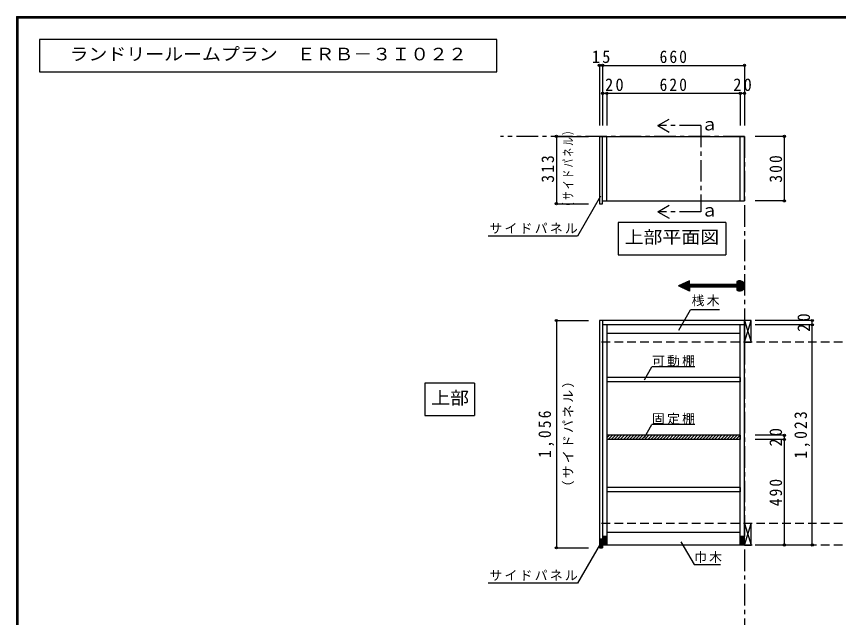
# Model space of a CAD drawing. Units: millimetres at full size, sheet at 1:20. Extents: x -3922 to 3878, y -2932 to 2722.
# Drawn here: x -3922 to -100, y -71 to 2722 of the extents above; entities that cross this region are included whole.
import ezdxf
from ezdxf.enums import TextEntityAlignment as Align

# ---------------------------------------------------------------- set-up
doc = ezdxf.new("R2010")
doc.units = ezdxf.units.MM
doc.header["$LTSCALE"] = 20
doc.header["$PDMODE"] = 32
doc.header["$PDSIZE"] = 10
doc.linetypes.add('CHAIN1', pattern=[8, 5, -1, 1, -1])
doc.linetypes.add('DASHED2', pattern=[3, 2, -1])
for name, color, linetype in [('0-2_本体', 2, 'Continuous'), ('0-3_固定棚', 3, 'Continuous'), ('0-4_可動棚', 3, 'Continuous'), ('0-5', 4, 'Continuous'), ('0-7_桟木・巾木', 2, 'Continuous'), ('0-8_引き出し', 3, 'Continuous'), ('0-A_文字', 7, 'Continuous'), ('0-B_寸法', 7, 'Continuous'), ('0-C_ハッチ', 4, 'Continuous'), ('F-1_枠', 6, 'Continuous')]:
    doc.layers.add(name, color=color, linetype=linetype)
doc.styles.add('ＭＳ ゴシック', font='')
doc.styles.get('ＭＳ ゴシック').set_extended_font_data('MS Gothic')

# ---------------------------------------------------------------- blocks, each defined once
blk = doc.blocks.new('R40')
at = {"layer": '0-5', "color": 3}
for p, q in [((10, 18.67), (-10, 18.67)), ((-10, 16), (10, 16)), ((-10, 13.33), (10, 13.33)), ((-10, 10.67), (10, 10.67)), ((-10, 8), (10, 8)), ((-10, 5.33), (10, 5.33)), ((-10, 2.67), (10, 2.67)), ((-10, 0), (10, 0)), ((-10, -2.67), (10, -2.67)), ((-10, -5.33), (10, -5.33)), ((-10, -8), (10, -8)), ((-10, -10.67), (10, -10.67)), ((-10, -13.33), (10, -13.33)), ((-10, -16), (10, -16)), ((-10, -18.67), (10, -18.67))]:
    blk.add_line(p, q, dxfattribs=at)
blk = doc.blocks.new('R40-2')
at = {"layer": '0-5', "color": 3}
for p, q in [((7.5, 18.67), (-7.5, 18.67)), ((-7.5, 16), (7.5, 16)), ((-7.5, 13.33), (7.5, 13.33)), ((-7.5, 10.67), (7.5, 10.67)), ((-7.5, 8), (7.5, 8)), ((-7.5, 5.33), (7.5, 5.33)), ((-7.5, 2.67), (7.5, 2.67)), ((-7.5, 0), (7.5, 0)), ((-7.5, -2.67), (7.5, -2.67)), ((-7.5, -5.33), (7.5, -5.33)), ((-7.5, -8), (7.5, -8)), ((-7.5, -10.67), (7.5, -10.67)), ((-7.5, -13.33), (7.5, -13.33)), ((-7.5, -16), (7.5, -16)), ((-7.5, -18.67), (7.5, -18.67))]:
    blk.add_line(p, q, dxfattribs=at)

msp = doc.modelspace()

# ---------------------------------------------------------------- linework, layer by layer
at = {"layer": '0-2_本体'}
for p, q in [((-1212.03, 2165.05), (-1212.03, 1852.05)), ((-1212.03, 2165.05), (-1177.03, 2165.05)), ((-1197.03, 1852.05), (-1197.03, 2165.05)), ((-1177.03, 1865.05), (-1177.03, 2165.05)), ((-557.03, 1865.05), (-557.03, 2165.05)), ((-557.03, 2165.05), (-537.03, 2165.05)), ((-537.03, 1865.05), (-537.03, 2165.05)), ((-1212.03, 1852.05), (-1197.03, 1852.05)), ((-1197.03, 1865.05), (-1177.03, 1865.05)), ((-557.03, 1865.05), (-537.03, 1865.05))]:
    msp.add_line(p, q, dxfattribs=at)
at = {"layer": '0-2_本体', "color": 3}
for p, q in [((-1197.03, 1865.05), (-557.03, 1865.05)), ((-522.03, 1309.05), (-1212.03, 1309.05)), ((-1212.03, 1309.05), (-1212.03, 253.05)), ((-1197.03, 1309.05), (-1197.03, 253.05)), ((-537.03, 266.05), (-537.03, 1309.05)), ((-537.03, 1289.05), (-1197.03, 1289.05)), ((-1177.03, 1289.05), (-1177.03, 266.05)), ((-557.03, 266.05), (-557.03, 1289.05)), ((-1212.03, 253.05), (-1197.03, 253.05)), ((-537.03, 266.05), (-1197.03, 266.05))]:
    msp.add_line(p, q, dxfattribs=at)
at = {"layer": '0-3_固定棚'}
for p, q in [((-1177.03, 2165.05), (-557.03, 2165.05)), ((-1177.03, 776.05), (-1177.03, 756.05)), ((-557.03, 776.05), (-1177.03, 776.05)), ((-557.03, 776.05), (-557.03, 756.05)), ((-557.03, 756.05), (-1177.03, 756.05))]:
    msp.add_line(p, q, dxfattribs=at)
at = {"layer": '0-4_可動棚'}
for p, q in [((-1176.03, 1024.55), (-1176.03, 1044.55)), ((-558.03, 1044.55), (-1176.03, 1044.55)), ((-558.03, 1044.55), (-558.03, 1024.55)), ((-558.03, 1024.55), (-1176.03, 1024.55)), ((-1176.03, 512.55), (-1176.03, 532.55)), ((-558.03, 532.55), (-1176.03, 532.55)), ((-558.03, 512.55), (-1176.03, 512.55)), ((-558.03, 532.55), (-558.03, 512.55))]:
    msp.add_line(p, q, dxfattribs=at)
at = {"layer": '0-7_桟木・巾木', "color": 7}
for p, q in [((-557.03, 1249.05), (-1177.03, 1249.05)), ((-1177.03, 326.05), (-557.03, 326.05))]:
    msp.add_line(p, q, dxfattribs=at)
at = {"layer": '0-8_引き出し', "color": 7}
for p, q in [((-537.03, 1309.05), (-507.03, 1209.05)), ((-537.03, 1209.05), (-507.03, 1309.05)), ((-537.03, 366.05), (-507.03, 266.05)), ((-537.03, 266.05), (-507.03, 366.05))]:
    msp.add_line(p, q, dxfattribs=at)
at = {"layer": '0-8_引き出し'}
msp.add_line((-537.03, 266.05), (-507.03, 266.05), dxfattribs=at)
msp.add_lwpolyline([(-507.03, 1209.05), (-507.03, 1309.05), (-537.03, 1309.05), (-537.03, 1209.05)], close=True, dxfattribs=at)
msp.add_lwpolyline([(-507.03, 266.05), (-507.03, 366.05), (-537.03, 366.05)], dxfattribs=at)
at = {"layer": '0-A_文字'}
for p, q in [((-3815.36, 2615.63), (-3815.36, 2465.63)), ((-1688.22, 2615.63), (-3815.36, 2615.63)), ((-1688.22, 2465.63), (-1688.22, 2615.63)), ((-3815.36, 2465.63), (-1688.22, 2465.63)), ((-940.13, 2215.05), (-888.17, 2245.05)), ((-940.13, 2215.05), (-888.17, 2185.05)), ((-1206.34, 1886.45), (-1313.42, 1700.98)), ((-940.13, 1815.05), (-888.17, 1845.05)), ((-940.13, 1815.05), (-888.17, 1785.05)), ((-623.93, 1765.05), (-1124.93, 1765.05)), ((-1124.93, 1765.05), (-1124.93, 1615.05)), ((-623.93, 1765.05), (-623.93, 1615.05)), ((-1313.42, 1700.98), (-1728.56, 1700.98)), ((-1124.93, 1615.05), (-623.93, 1615.05)), ((-792.93, 1493.66), (-843.75, 1470.05)), ((-792.93, 1485.18), (-798.72, 1490.97)), ((-792.93, 1488.01), (-796.79, 1491.87)), ((-792.93, 1490.84), (-794.86, 1492.76)), ((-792.93, 1475.95), (-792.93, 1493.66)), ((-540.02, 1458.55), (-572.14, 1490.67)), ((-539.08, 1460.43), (-570.26, 1491.61)), ((-538.28, 1462.46), (-568.23, 1492.41)), ((-537.65, 1464.66), (-566.03, 1493.04)), ((-537.22, 1467.06), (-563.63, 1493.47)), ((-537.03, 1469.7), (-560.99, 1493.66)), ((-537.18, 1472.67), (-558.02, 1493.51)), ((-537.84, 1476.16), (-554.53, 1492.86)), ((-539.59, 1480.74), (-549.95, 1491.1)), ((-792.93, 1446.44), (-843.75, 1470.05)), ((-842.07, 1469.27), (-843.14, 1470.33)), ((-836.79, 1466.81), (-841.21, 1471.23)), ((-831.51, 1464.36), (-839.28, 1472.13)), ((-826.22, 1461.91), (-837.34, 1473.03)), ((-820.94, 1459.45), (-835.41, 1473.92)), ((-815.66, 1457), (-833.48, 1474.82)), ((-810.38, 1454.54), (-831.55, 1475.72)), ((-805.09, 1452.09), (-829.62, 1476.61)), ((-799.81, 1449.63), (-827.69, 1477.51)), ((-794.53, 1447.18), (-825.76, 1478.41)), ((-792.93, 1448.41), (-823.83, 1479.31)), ((-792.93, 1451.24), (-821.9, 1480.2)), ((-792.93, 1454.07), (-819.96, 1481.1)), ((-792.93, 1456.9), (-818.03, 1482)), ((-792.93, 1459.73), (-816.1, 1482.9)), ((-792.93, 1462.56), (-814.17, 1483.79)), ((-791.7, 1464.15), (-812.24, 1484.69)), ((-788.87, 1464.15), (-810.31, 1485.59)), ((-786.04, 1464.15), (-808.38, 1486.48)), ((-783.22, 1464.15), (-806.45, 1487.38)), ((-792.93, 1476.7), (-804.51, 1488.28)), ((-792.93, 1479.53), (-802.58, 1489.18)), ((-792.93, 1482.35), (-800.65, 1490.07)), ((-572.45, 1464.15), (-792.93, 1464.15)), ((-792.93, 1464.15), (-792.93, 1446.44)), ((-780.39, 1464.15), (-792.18, 1475.95)), ((-777.56, 1464.15), (-789.35, 1475.95)), ((-774.73, 1464.15), (-786.52, 1475.95)), ((-771.9, 1464.15), (-783.7, 1475.95)), ((-769.07, 1464.15), (-780.87, 1475.95)), ((-766.25, 1464.15), (-778.04, 1475.95)), ((-763.42, 1464.15), (-775.21, 1475.95)), ((-760.59, 1464.15), (-772.38, 1475.95)), ((-757.76, 1464.15), (-769.55, 1475.95)), ((-754.93, 1464.15), (-766.73, 1475.95)), ((-752.1, 1464.15), (-763.9, 1475.95)), ((-749.27, 1464.15), (-761.07, 1475.95)), ((-746.45, 1464.15), (-758.24, 1475.95)), ((-743.62, 1464.15), (-755.41, 1475.95)), ((-740.79, 1464.15), (-752.58, 1475.95)), ((-737.96, 1464.15), (-749.75, 1475.95)), ((-735.13, 1464.15), (-746.93, 1475.95)), ((-732.3, 1464.15), (-744.1, 1475.95)), ((-729.48, 1464.15), (-741.27, 1475.95)), ((-726.65, 1464.15), (-738.44, 1475.95)), ((-723.82, 1464.15), (-735.61, 1475.95)), ((-720.99, 1464.15), (-732.78, 1475.95)), ((-718.16, 1464.15), (-729.96, 1475.95)), ((-715.33, 1464.15), (-727.13, 1475.95)), ((-712.51, 1464.15), (-724.3, 1475.95)), ((-709.68, 1464.15), (-721.47, 1475.95)), ((-706.85, 1464.15), (-718.64, 1475.95)), ((-704.02, 1464.15), (-715.81, 1475.95)), ((-701.19, 1464.15), (-712.99, 1475.95)), ((-698.36, 1464.15), (-710.16, 1475.95)), ((-695.53, 1464.15), (-707.33, 1475.95)), ((-692.71, 1464.15), (-704.5, 1475.95)), ((-689.88, 1464.15), (-701.67, 1475.95)), ((-687.05, 1464.15), (-698.84, 1475.95)), ((-684.22, 1464.15), (-696.01, 1475.95)), ((-681.39, 1464.15), (-693.19, 1475.95)), ((-678.56, 1464.15), (-690.36, 1475.95)), ((-675.74, 1464.15), (-687.53, 1475.95)), ((-672.91, 1464.15), (-684.7, 1475.95)), ((-670.08, 1464.15), (-681.87, 1475.95)), ((-667.25, 1464.15), (-679.04, 1475.95)), ((-664.42, 1464.15), (-676.22, 1475.95)), ((-661.59, 1464.15), (-673.39, 1475.95)), ((-658.77, 1464.15), (-670.56, 1475.95)), ((-655.94, 1464.15), (-667.73, 1475.95)), ((-653.11, 1464.15), (-664.9, 1475.95)), ((-650.28, 1464.15), (-662.07, 1475.95)), ((-647.45, 1464.15), (-659.25, 1475.95)), ((-644.62, 1464.15), (-656.42, 1475.95)), ((-641.79, 1464.15), (-653.59, 1475.95)), ((-638.97, 1464.15), (-650.76, 1475.95)), ((-636.14, 1464.15), (-647.93, 1475.95)), ((-633.31, 1464.15), (-645.1, 1475.95)), ((-630.48, 1464.15), (-642.27, 1475.95)), ((-627.65, 1464.15), (-639.45, 1475.95)), ((-624.82, 1464.15), (-636.62, 1475.95)), ((-622, 1464.15), (-633.79, 1475.95)), ((-619.17, 1464.15), (-630.96, 1475.95)), ((-616.34, 1464.15), (-628.13, 1475.95)), ((-613.51, 1464.15), (-625.3, 1475.95)), ((-610.68, 1464.15), (-622.48, 1475.95)), ((-607.85, 1464.15), (-619.65, 1475.95)), ((-605.03, 1464.15), (-616.82, 1475.95)), ((-602.2, 1464.15), (-613.99, 1475.95)), ((-599.37, 1464.15), (-611.16, 1475.95)), ((-596.54, 1464.15), (-608.33, 1475.95)), ((-593.71, 1464.15), (-605.51, 1475.95)), ((-590.88, 1464.15), (-602.68, 1475.95)), ((-588.05, 1464.15), (-599.85, 1475.95)), ((-585.23, 1464.15), (-597.02, 1475.95)), ((-582.4, 1464.15), (-594.19, 1475.95)), ((-579.57, 1464.15), (-591.36, 1475.95)), ((-576.74, 1464.15), (-588.53, 1475.95)), ((-573.91, 1464.15), (-585.71, 1475.95)), ((-554.25, 1447.32), (-582.88, 1475.95)), ((-552.13, 1448.03), (-580.05, 1475.95)), ((-550.16, 1448.89), (-577.22, 1475.95)), ((-548.34, 1449.89), (-574.39, 1475.95)), ((-541.1, 1456.8), (-572.45, 1488.14)), ((-542.31, 1455.17), (-572.45, 1485.31)), ((-543.63, 1453.67), (-572.45, 1482.49)), ((-545.08, 1452.29), (-572.45, 1479.66)), ((-546.65, 1451.03), (-572.45, 1476.83)), ((-572.45, 1464.15), (-572.45, 1449.6)), ((-556.55, 1446.79), (-572.45, 1462.69)), ((-559.08, 1446.49), (-572.45, 1459.86)), ((-561.89, 1446.47), (-572.45, 1457.03)), ((-565.11, 1446.86), (-572.45, 1454.2)), ((-569.07, 1447.99), (-572.45, 1451.37)), ((-1002.55, 1033.49), (-967.53, 1094.14)), ((-767.53, 1094.14), (-967.53, 1094.14)), ((-2023.86, 1017.74), (-2023.86, 867.74)), ((-1792.03, 1017.74), (-2023.86, 1017.74)), ((-1792.03, 1017.74), (-1792.03, 867.74)), ((-2023.86, 867.74), (-1792.03, 867.74)), ((-1002.55, 764.99), (-967.53, 825.64)), ((-767.53, 825.64), (-967.53, 825.64)), ((-832.76, 280.81), (-772.04, 175.63)), ((-772.04, 175.63), (-648.28, 175.63))]:
    msp.add_line(p, q, dxfattribs=at)
at = {"layer": '0-A_文字', "linetype": 'CHAIN1'}
for p, q in [((-740.13, 2215.05), (-940.13, 2215.05)), ((-740.13, 2215.05), (-740.13, 1815.05)), ((-537.03, 2165.05), (-1672.03, 2165.05)), ((-537.03, 2165.05), (-537.03, -2057.71)), ((-740.13, 1815.05), (-940.13, 1815.05))]:
    msp.add_line(p, q, dxfattribs=at)
at = {"layer": '0-A_文字'}
for points in [[(-572.45, 1490.5), (-572.45, 1475.95), (-792.93, 1475.95)], [(-1206.34, 273.78), (-1313.42, 88.31), (-1728.56, 88.31)]]:
    msp.add_lwpolyline(points, dxfattribs=at)
msp.add_arc((-560.64, 1470.05), 23.61, 240, 120, dxfattribs=at)
at = {"layer": '0-B_寸法', "color": 4}
for p, q in [((-1212.03, 2495.05), (-1197.03, 2495.05)), ((-1212.03, 2495.05), (-1212.03, 2215.05)), ((-1197.03, 2495.05), (-1197.03, 2365.05)), ((-1197.03, 2495.05), (-537.03, 2495.05)), ((-537.03, 2495.05), (-537.03, 2365.05)), ((-1197.03, 2365.05), (-1177.03, 2365.05)), ((-1197.03, 2365.05), (-1197.03, 2215.05)), ((-1177.03, 2365.05), (-1177.03, 2215.05)), ((-1177.03, 2365.05), (-557.03, 2365.05)), ((-557.03, 2365.05), (-557.03, 2215.05)), ((-557.03, 2365.05), (-537.03, 2365.05)), ((-537.03, 2365.05), (-537.03, 2215.05)), ((-1412.03, 2165.05), (-1262.03, 2165.05)), ((-1412.03, 2165.05), (-1412.03, 1852.05)), ((-352.03, 2165.05), (-487.03, 2165.05)), ((-352.03, 1865.05), (-352.03, 2165.05)), ((-1412.03, 1852.05), (-1262.03, 1852.05)), ((-352.03, 1865.05), (-487.03, 1865.05)), ((-1412.03, 1309.05), (-1412.03, 253.05)), ((-1412.03, 1309.05), (-1262.03, 1309.05)), ((-222.03, 1309.05), (-487.03, 1309.05)), ((-222.03, 1289.05), (-222.03, 1309.05)), ((-222.03, 1289.05), (-487.03, 1289.05)), ((-222.03, 266.05), (-222.03, 1289.05)), ((-352.03, 776.05), (-487.03, 776.05)), ((-352.03, 756.05), (-352.03, 776.05)), ((-352.03, 756.05), (-487.03, 756.05)), ((-352.03, 266.05), (-352.03, 756.05)), ((-1412.03, 253.05), (-1262.03, 253.05)), ((-352.03, 266.05), (-487.03, 266.05)), ((-222.03, 266.05), (-487.03, 266.05))]:
    msp.add_line(p, q, dxfattribs=at)
at = {"layer": '0-B_寸法'}
for p in [(-842.65, 1263.97), (-653.23, 1358.94)]:
    msp.add_line(p, (-787.82, 1358.94), dxfattribs=at)
at = {"layer": '0-B_寸法', "color": 4, "linetype": 'DASHED2'}
for p, q in [((1537.97, 1209.05), (-1212.03, 1209.05)), ((1537.97, 366.05), (-1212.03, 366.05)), ((1537.97, 266.05), (-1212.03, 266.05))]:
    msp.add_line(p, q, dxfattribs=at)
at = {"layer": '0-B_寸法'}
for p in [(-1212.03, 2495.05), (-1197.03, 2495.05), (-537.03, 2495.05), (-1197.03, 2365.05), (-1177.03, 2365.05), (-557.03, 2365.05), (-537.03, 2365.05), (-1412.03, 2165.05), (-352.03, 2165.05), (-1412.03, 1852.05), (-352.03, 1865.05), (-1412.03, 1309.05), (-222.03, 1309.05), (-222.03, 1289.05), (-352.03, 776.05), (-352.03, 756.05), (-352.03, 266.05), (-222.03, 266.05), (-1412.03, 253.05)]:
    msp.add_point(p, dxfattribs=at)
at = {"layer": '0-C_ハッチ'}
for p, q in [((-1177.03, 764.31), (-1165.29, 776.05)), ((-1171.15, 756.05), (-1151.15, 776.05)), ((-1157, 756.05), (-1137, 776.05)), ((-1142.86, 756.05), (-1122.86, 776.05)), ((-1128.72, 756.05), (-1108.72, 776.05)), ((-1114.58, 756.05), (-1094.58, 776.05)), ((-1100.44, 756.05), (-1080.44, 776.05)), ((-1086.29, 756.05), (-1066.29, 776.05)), ((-1072.15, 756.05), (-1052.15, 776.05)), ((-1058.01, 756.05), (-1038.01, 776.05)), ((-1043.87, 756.05), (-1023.87, 776.05)), ((-1029.73, 756.05), (-1009.73, 776.05)), ((-1015.58, 756.05), (-995.58, 776.05)), ((-1001.44, 756.05), (-981.44, 776.05)), ((-987.3, 756.05), (-967.3, 776.05)), ((-973.16, 756.05), (-953.16, 776.05)), ((-959.01, 756.05), (-939.01, 776.05)), ((-944.87, 756.05), (-924.87, 776.05)), ((-930.73, 756.05), (-910.73, 776.05)), ((-916.59, 756.05), (-896.59, 776.05)), ((-902.45, 756.05), (-882.45, 776.05)), ((-888.3, 756.05), (-868.3, 776.05)), ((-874.16, 756.05), (-854.16, 776.05)), ((-860.02, 756.05), (-840.02, 776.05)), ((-845.88, 756.05), (-825.88, 776.05)), ((-831.74, 756.05), (-811.74, 776.05)), ((-817.59, 756.05), (-797.59, 776.05)), ((-803.45, 756.05), (-783.45, 776.05)), ((-789.31, 756.05), (-769.31, 776.05)), ((-775.17, 756.05), (-755.17, 776.05)), ((-761.02, 756.05), (-741.02, 776.05)), ((-746.88, 756.05), (-726.88, 776.05)), ((-732.74, 756.05), (-712.74, 776.05)), ((-718.6, 756.05), (-698.6, 776.05)), ((-704.46, 756.05), (-684.46, 776.05)), ((-690.31, 756.05), (-670.31, 776.05)), ((-676.17, 756.05), (-656.17, 776.05)), ((-662.03, 756.05), (-642.03, 776.05)), ((-647.89, 756.05), (-627.89, 776.05)), ((-633.75, 756.05), (-613.75, 776.05)), ((-619.6, 756.05), (-599.6, 776.05)), ((-605.46, 756.05), (-585.46, 776.05)), ((-591.32, 756.05), (-571.32, 776.05)), ((-577.18, 756.05), (-557.18, 776.05)), ((-563.03, 756.05), (-557.03, 762.05))]:
    msp.add_line(p, q, dxfattribs=at)
at = {"layer": 'F-1_枠'}
for p, q in [((-3922.03, 2722.29), (-3922.03, -2864.37)), ((-3922.03, 2722.29), (3877.97, 2722.29)), ((-3922.03, 2718.96), (3877.97, 2718.96)), ((-3922.03, 2715.63), (3877.97, 2715.63)), ((-3918.7, 2722.29), (-3918.7, -2864.37)), ((-3915.36, 2722.29), (-3915.36, -2864.37))]:
    msp.add_line(p, q, dxfattribs=at)

# ---------------------------------------------------------------- block references
at = {"layer": '0-2_本体'}
msp.add_blockref('R40-2', (-1204.53, 274.38), dxfattribs=at)
at = {"layer": '0-5'}
for p in [(-1187.03, 287.38), (-547.03, 287.38)]:
    msp.add_blockref('R40', p, dxfattribs=at)

# ---------------------------------------------------------------- texts
at = {"layer": '0-A_文字', "style": 'ＭＳ ゴシック', "width": 1.1}
for s, p in [('ランドリールームプラン\u3000ＥＲＢ－３Ｉ０２２', (-3675.36, 2500.63)), ('上部平面図', (-1094.93, 1650.05)), ('上部', (-1993.86, 902.74))]:
    msp.add_text(s, height=58.65, dxfattribs=at).set_placement(p, align=Align.BOTTOM_LEFT)
at = {"layer": '0-A_文字', "style": 'ＭＳ ゴシック'}
for p in [(-740.13, 2175.05), (-740.13, 1775.05)]:
    msp.add_text('ａ', height=58.65, dxfattribs=at).set_placement(p, align=Align.BOTTOM_LEFT)
at = {"layer": '0-A_文字', "char_height": 43.99, "attachment_point": 7, "style": 'ＭＳ ゴシック'}
for s, insert in [('\\T1.17;サイドパネル', (-1723.42, 1712.92)), ('\\T1.17;可動棚', (-967.53, 1094.14)), ('\\T1.17;固定棚', (-967.53, 825.64)), ('\\T1.17;巾木', (-772.04, 182.75)), ('\\T1.17;サイドパネル', (-1723.42, 100.25))]:
    msp.add_mtext(s, dxfattribs=dict(at, insert=insert))
at = {"layer": '0-B_寸法', "attachment_point": 7, "style": 'ＭＳ ゴシック'}
for s, insert, char_height in [('\\T1.27;\\W0.95;15', (-1247.03, 2505.05), 58.65), ('\\T1.27;\\W0.9;660', (-932.03, 2505.05), 58.65), ('\\T1.27;\\W0.95;20', (-1185.41, 2375.05), 58.65), ('\\T1.27;\\W0.9;620', (-932.03, 2375.05), 58.65), ('\\T1.27;\\W0.95;20', (-589.53, 2375.05), 58.65), ('\\T1.17;桟木', (-783.23, 1375.39), 43.99)]:
    msp.add_mtext(s, dxfattribs=dict(at, insert=insert, char_height=char_height))
at = {"layer": '0-B_寸法', "attachment_point": 7, "rotation": 90, "style": 'ＭＳ ゴシック'}
for s, insert, char_height in [('\\T1.26;\\W0.65;（サイドパネル）', (-1329.53, 1818.55), 43.99), ('\\T1.27;\\W0.9;313', (-1422.03, 1950.05), 58.65), ('\\T1.27;\\W0.9;300', (-362.03, 1950.05), 58.65), ('\\T1.27;\\W0.95;20', (-232.03, 1256.55), 58.65), ('\\T1.17;（サイドパネル）', (-1329.53, 506.05), 43.99), ('\\T1.28;\\W0.9;1,056', (-1422.03, 671.05), 58.65), ('\\T1.28;\\W0.9;1,023', (-232.03, 667.55), 58.65), ('\\T1.27;\\W0.95;20', (-362.03, 723.55), 58.65), ('\\T1.27;\\W0.9;490', (-362.03, 446.05), 58.65)]:
    msp.add_mtext(s, dxfattribs=dict(at, insert=insert, char_height=char_height))

doc.saveas('drawing.dxf')
